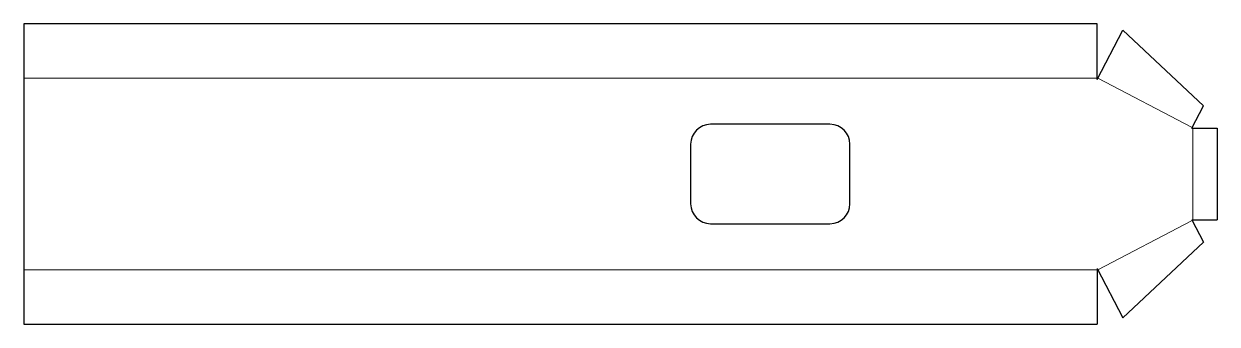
# Model space of a CAD drawing. Header units: millimetres. Extents: x 0 to 1199, y -253 to 49.
import ezdxf

# ---------------------------------------------------------------- set-up
doc = ezdxf.new("R2010")
doc.units = ezdxf.units.MM

msp = doc.modelspace()

# ---------------------------------------------------------------- linework, layer by layer
at = {"color": 7, "linetype": 'Continuous', "lineweight": 25}
for p, q in [((0, 49), (0, -253)), ((1078.3, 49), (0, 49)), ((1078.3, -7.1), (1078.3, 49)), ((1078.3, -7.1), (1104.1, 42.7)), ((1104.1, 42.7), (1185.3, -33.3)), ((1173.5, -55.9), (1185.3, -33.3)), ((810, -52), (690, -52)), ((1173.5, -55.9), (1199, -55.9)), ((1199, -55.9), (1199, -148.1)), ((670, -72), (670, -132)), ((830, -132), (830, -72)), ((690, -152), (810, -152)), ((1173.5, -148.1), (1199, -148.1)), ((1173.5, -148.1), (1185.3, -170.7)), ((1185.3, -170.7), (1104.1, -246.7)), ((1078.3, -196.9), (1104.1, -246.7)), ((1078.3, -196.9), (1078.3, -253)), ((0, -253), (1078.3, -253))]:
    msp.add_line(p, q, dxfattribs=at)
at = {"color": 8, "linetype": 'Continuous', "lineweight": 0}
for p, q in [((1078.3, -5.5), (0, -5.5)), ((1174, -55.1), (1079, -5.7)), ((1174.5, -148.1), (1174.5, -55.9)), ((1079, -198.3), (1174, -148.9)), ((0, -198.5), (1078.3, -198.5))]:
    msp.add_line(p, q, dxfattribs=at)
at = {"color": 7, "linetype": 'Continuous', "lineweight": 25}
for centre, start, end in [((690, -72), 90, 180), ((810, -72), 0, 90), ((690, -132), 180, 270), ((810, -132), 270, 0)]:
    msp.add_arc(centre, 20, start, end, dxfattribs=at)

doc.saveas('drawing.dxf')
